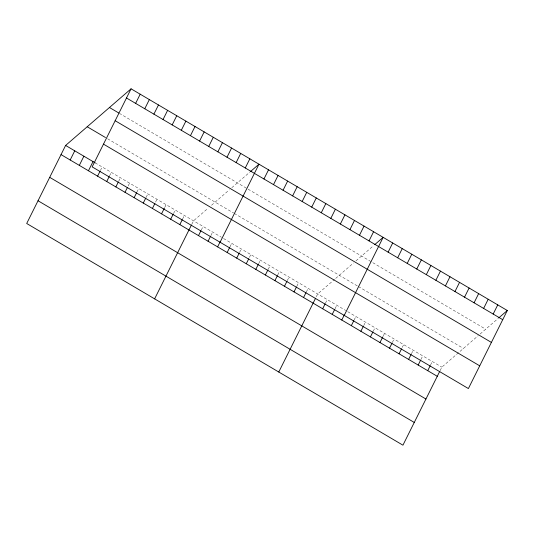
<?xml version="1.0" encoding="UTF-8"?>
<svg xmlns="http://www.w3.org/2000/svg" width="534" height="534" viewBox="0 0 534 534"><rect width="100%" height="100%" fill="white"/><g stroke="black" fill="none" stroke-linecap="round" stroke-linejoin="round"><path stroke-width="0.4" stroke-dasharray="2.67 2" d="M100.405 170.506L102.161 166.982M109.543 175.886L111.299 172.362M118.675 181.273L120.437 177.749M128.167 185.952L129.575 183.129M136.951 192.04L138.713 188.515M146.089 197.426L147.845 193.895M155.581 202.106L156.983 199.282M164.712 207.486L166.121 204.669M173.503 213.58L175.259 210.049M182.635 218.96L184.397 215.436M191.773 224.347L193.535 220.816L207.933 208.36M201.325 229.974L203.08 226.443M210.877 235.601L212.632 232.076M229.974 246.855L231.736 243.33M239.526 252.482L241.288 248.957M249.431 257.408L250.833 254.584M258.63 263.736L260.385 260.212M268.181 269.363L269.937 265.839M277.727 274.99L279.489 271.466M287.279 280.617L289.041 277.093M296.831 286.251L298.586 282.72M306.382 291.878L308.138 288.347M316.282 296.797L317.69 293.974L334.491 279.442M325.48 303.132L327.242 299.607M335.032 308.759L336.794 305.234M354.135 320.013L355.891 316.488M363.687 325.64L365.443 322.115M373.233 331.267L374.995 327.743M383.138 336.193L384.547 333.37M392.336 342.521L394.092 338.997M402.242 347.447L403.644 344.624M411.44 353.782L413.196 350.251M420.986 359.409L422.748 355.878M430.537 365.036L432.3 361.505M440.089 370.663L441.845 367.132L478.284 335.612M211.531 205.25L229.346 189.83M231.823 187.694L249.985 171.981M335.692 278.408L353.508 262.988M355.978 260.852L373.54 245.653M480.139 334.01L498.302 318.297M119.302 113.301L485.7 329.198M107.594 138.767L233.552 212.986M234.232 213.386L357.707 286.144M358.394 286.544L463.445 348.448M95.132 162.837L221.503 237.296M223.546 238.504L345.658 310.454M347.707 311.662L441.845 367.132"/><path stroke-width="0.8" d="M131.064 88.818L92.155 166.868L468.385 388.558L507.3 310.508L131.064 88.818L65.615 145.442L26.7 223.492L402.936 445.182L439.736 371.364M70.181 159.993L74.747 150.828M79.319 165.38L83.885 156.208M88.45 170.767L93.023 161.595M97.588 176.147L100.052 171.214M135.629 103.369L140.202 94.204M106.727 181.533L109.19 176.594M144.767 108.756L149.34 99.584M115.865 186.913L118.328 181.981M153.905 114.136L158.478 104.971M125.003 192.3L127.466 187.361M163.044 119.523L167.616 110.351M134.141 197.68L136.597 192.747M172.182 124.909L176.747 115.738M143.279 203.067L145.735 198.127M181.313 130.289L185.885 121.125M152.41 208.454L154.873 203.514M190.451 135.676L195.023 126.505M161.548 213.834L164.365 208.193M199.589 141.056L204.162 131.891M170.686 219.22L173.149 214.281M208.727 146.443L213.3 137.271M179.824 224.6L182.288 219.668M217.865 151.823L222.438 142.658M154.62 298.866L191.426 225.048M227.003 157.21L231.576 148.045M198.514 235.614L200.971 230.675M236.141 162.596L240.707 153.425M208.06 241.241L210.523 236.308M245.28 167.976L249.845 158.812M217.612 246.868L220.075 241.935M220.075 242.242L258.983 164.192L250.586 171.461M227.164 252.495L229.627 247.562M263.963 178.99L268.535 169.819M236.716 258.122L239.179 253.189M273.515 184.617L278.087 175.446M246.267 263.749L248.724 258.816M283.067 190.244L287.639 181.073M255.813 269.383L258.276 264.443M292.619 195.871L297.184 186.706M265.365 275.01L267.828 270.07M302.164 201.498L306.736 192.333M274.917 280.637L277.38 275.698M311.716 207.125L316.288 197.96M284.468 286.264L286.932 281.325M321.268 212.752L325.84 203.588M294.02 291.891L296.477 286.952M330.82 218.379L335.392 209.215M303.566 297.518L306.029 292.579M340.372 224.013L344.937 214.842M278.775 372.024L315.581 298.206M349.917 229.64L354.489 220.469M322.669 308.772L325.133 303.833M359.469 235.267L364.041 226.096M332.221 314.399L334.684 309.466M369.021 240.894L373.593 231.723M341.773 320.026L344.23 315.093M344.23 315.4L383.145 237.35L374.741 244.619M351.319 325.653L353.782 320.72M388.125 252.148L392.69 242.977M360.871 331.28L363.334 326.347M397.67 257.775L402.242 248.604M370.422 336.907L372.886 331.974M407.222 263.402L411.794 254.237M379.974 342.541L382.785 336.894M416.774 269.029L421.346 259.864M389.526 348.168L391.983 343.228M426.326 274.656L430.898 265.491M399.072 353.795L401.535 348.856M435.877 280.283L440.443 271.118M408.623 359.422L411.087 354.483M445.423 285.91L449.995 276.745M418.175 365.049L420.638 360.11M454.975 291.537L459.547 282.373M427.727 370.676L430.19 365.737M464.527 297.171L469.099 288M474.079 302.798L478.651 293.627M483.63 308.425L488.196 299.254M493.176 314.052L497.748 304.881M498.903 317.777L507.3 310.508M126.491 97.989L502.728 319.679M109.463 107.508L118.601 112.888M115.164 120.717L491.393 342.407M87.209 126.758L105.485 137.525M103.483 144.133L479.719 365.83M65.615 145.442L95.132 162.837M61.043 154.613L437.279 376.303M49.709 177.341L425.945 399.031M38.034 200.757L414.271 422.454"/></g></svg>
